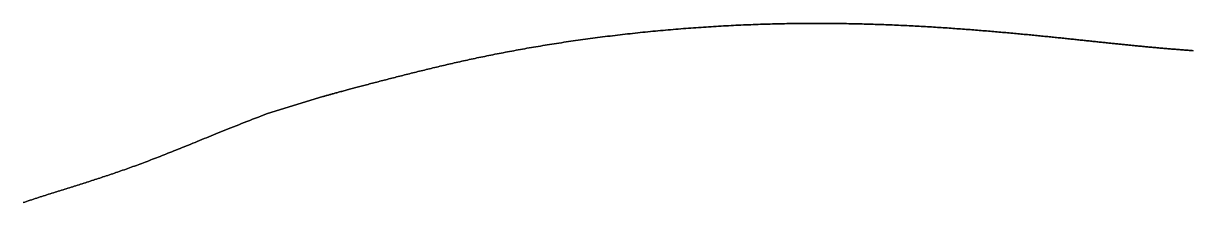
# Model space of a CAD drawing. Header units: inches. Extents: x 130170 to 284068, y 377793 to 804530.
# Drawn here: x 252580.8 to 252665.9, y 753177.3 to 753190.3 of the extents above; entities that cross this region are included whole.
import ezdxf

# ---------------------------------------------------------------- set-up
doc = ezdxf.new("R2010")
doc.units = ezdxf.units.IN
doc.header["$MEASUREMENT"] = 0
doc.layers.add('muni_il', color=7, linetype='Continuous')

msp = doc.modelspace()

# ---------------------------------------------------------------- linework, layer by layer
at = {"layer": 'muni_il'}
for points in [[(252665.944, 753188.327), (252665.873, 753188.332), (252665.802, 753188.337), (252665.73, 753188.343), (252665.659, 753188.348), (252665.588, 753188.353), (252665.517, 753188.359), (252665.446, 753188.364), (252665.374, 753188.369), (252665.303, 753188.375), (252665.232, 753188.38), (252665.161, 753188.385), (252665.09, 753188.391), (252665.018, 753188.396), (252664.947, 753188.402), (252664.876, 753188.408), (252664.804, 753188.413), (252664.733, 753188.419), (252664.662, 753188.425), (252664.59, 753188.43), (252664.519, 753188.436), (252664.447, 753188.442), (252664.376, 753188.448), (252664.304, 753188.454), (252664.233, 753188.46), (252664.161, 753188.465), (252664.089, 753188.471), (252664.018, 753188.478), (252663.946, 753188.484), (252663.874, 753188.49), (252663.802, 753188.496), (252663.729, 753188.502), (252663.657, 753188.508), (252663.585, 753188.515), (252663.512, 753188.521), (252663.44, 753188.527), (252663.367, 753188.534), (252663.294, 753188.54), (252663.221, 753188.547), (252663.149, 753188.553), (252663.075, 753188.56), (252663.002, 753188.566), (252662.929, 753188.573), (252662.855, 753188.58), (252662.781, 753188.587), (252662.707, 753188.594), (252662.633, 753188.6), (252662.559, 753188.607), (252662.484, 753188.614), (252662.41, 753188.621), (252662.335, 753188.628), (252662.26, 753188.636), (252662.184, 753188.643), (252662.109, 753188.65), (252662.033, 753188.657), (252661.957, 753188.665), (252661.881, 753188.672), (252661.804, 753188.68), (252661.728, 753188.687), (252661.651, 753188.695), (252661.574, 753188.702), (252661.496, 753188.71), (252661.418, 753188.718), (252661.34, 753188.725), (252661.262, 753188.733), (252661.183, 753188.741), (252661.104, 753188.749), (252661.025, 753188.757), (252660.946, 753188.765), (252660.866, 753188.773), (252660.785, 753188.782), (252660.705, 753188.79), (252660.624, 753188.798), (252660.543, 753188.806), (252660.461, 753188.815), (252660.379, 753188.823), (252660.296, 753188.832), (252660.214, 753188.84), (252660.13, 753188.849), (252660.047, 753188.858), (252659.963, 753188.866), (252659.879, 753188.875), (252659.794, 753188.884), (252659.709, 753188.893), (252659.623, 753188.902), (252659.537, 753188.911), (252659.45, 753188.92), (252659.364, 753188.93), (252659.276, 753188.939), (252659.188, 753188.948), (252659.1, 753188.957), (252659.011, 753188.967), (252658.922, 753188.976), (252658.832, 753188.986), (252658.742, 753188.995), (252658.651, 753189.005), (252658.56, 753189.014), (252658.468, 753189.024), (252658.376, 753189.034), (252658.284, 753189.044), (252658.19, 753189.054), (252658.097, 753189.063), (252658.002, 753189.074), (252657.907, 753189.083), (252657.812, 753189.094), (252657.716, 753189.104), (252657.62, 753189.114), (252657.523, 753189.124), (252657.425, 753189.134), (252657.327, 753189.145), (252657.229, 753189.155), (252657.13, 753189.166), (252657.03, 753189.176), (252656.93, 753189.186), (252656.829, 753189.197), (252656.728, 753189.208), (252656.626, 753189.218), (252656.523, 753189.229), (252656.42, 753189.24), (252656.316, 753189.25), (252656.212, 753189.261), (252656.107, 753189.272), (252656.001, 753189.283), (252655.895, 753189.294), (252655.789, 753189.304), (252655.681, 753189.315), (252655.573, 753189.326), (252655.465, 753189.337), (252655.356, 753189.348), (252655.246, 753189.359), (252655.136, 753189.37), (252655.025, 753189.382), (252654.914, 753189.393), (252654.802, 753189.404), (252654.689, 753189.415), (252654.576, 753189.426), (252654.462, 753189.437), (252654.348, 753189.448), (252654.233, 753189.46), (252654.117, 753189.471), (252654.001, 753189.482), (252653.884, 753189.493), (252653.766, 753189.505), (252653.649, 753189.516), (252653.53, 753189.527), (252653.411, 753189.538), (252653.291, 753189.55), (252653.17, 753189.561), (252653.049, 753189.572), (252652.928, 753189.583), (252652.806, 753189.595), (252652.683, 753189.606), (252652.56, 753189.617), (252652.436, 753189.628), (252652.311, 753189.639), (252652.186, 753189.651), (252652.06, 753189.662), (252651.934, 753189.673), (252651.807, 753189.684), (252651.68, 753189.695), (252651.552, 753189.706), (252651.423, 753189.717), (252651.294, 753189.728), (252651.165, 753189.739), (252651.035, 753189.75), (252650.904, 753189.761), (252650.773, 753189.772), (252650.641, 753189.783), (252650.509, 753189.794), (252650.376, 753189.804), (252650.242, 753189.815), (252650.108, 753189.826), (252649.974, 753189.836), (252649.839, 753189.847), (252649.703, 753189.857), (252649.567, 753189.868), (252649.43, 753189.878), (252649.293, 753189.888), (252649.156, 753189.898), (252649.017, 753189.909), (252648.879, 753189.919), (252648.74, 753189.929), (252648.6, 753189.939), (252648.46, 753189.949), (252648.319, 753189.959), (252648.178, 753189.968), (252648.037, 753189.978), (252647.894, 753189.987), (252647.752, 753189.997), (252647.609, 753190.006), (252647.465, 753190.015), (252647.321, 753190.025), (252647.177, 753190.034), (252647.032, 753190.043), (252646.887, 753190.052), (252646.741, 753190.06), (252646.594, 753190.069), (252646.448, 753190.078), (252646.3, 753190.086), (252646.153, 753190.094), (252646.005, 753190.103), (252645.856, 753190.111), (252645.707, 753190.119), (252645.558, 753190.126), (252645.408, 753190.134), (252645.258, 753190.142), (252645.107, 753190.149), (252644.956, 753190.157), (252644.804, 753190.164), (252644.652, 753190.171), (252644.5, 753190.178), (252644.347, 753190.185), (252644.194, 753190.191), (252644.04, 753190.198), (252643.886, 753190.204), (252643.731, 753190.21), (252643.577, 753190.216), (252643.421, 753190.222), (252643.265, 753190.228), (252643.109, 753190.234), (252642.953, 753190.239), (252642.796, 753190.244), (252642.638, 753190.249), (252642.481, 753190.254), (252642.322, 753190.259), (252642.164, 753190.263), (252642.005, 753190.268), (252641.845, 753190.272), (252641.686, 753190.276), (252641.525, 753190.28), (252641.365, 753190.283), (252641.204, 753190.287), (252641.042, 753190.29), (252640.881, 753190.293), (252640.719, 753190.296), (252640.556, 753190.298), (252640.393, 753190.301), (252640.23, 753190.303), (252640.066, 753190.305), (252639.902, 753190.307), (252639.737, 753190.309), (252639.572, 753190.31), (252639.407, 753190.311), (252639.241, 753190.312), (252639.075, 753190.313), (252638.908, 753190.314), (252638.741, 753190.314), (252638.574, 753190.314), (252638.406, 753190.314), (252638.238, 753190.314), (252638.07, 753190.313), (252637.901, 753190.313), (252637.731, 753190.311), (252637.562, 753190.31), (252637.392, 753190.309), (252637.221, 753190.307), (252637.051, 753190.305), (252636.879, 753190.303), (252636.708, 753190.3), (252636.536, 753190.298), (252636.363, 753190.295), (252636.191, 753190.291), (252636.017, 753190.288), (252635.844, 753190.284), (252635.67, 753190.28), (252635.496, 753190.276), (252635.321, 753190.272), (252635.146, 753190.267), (252634.971, 753190.262), (252634.795, 753190.257), (252634.619, 753190.251), (252634.443, 753190.245), (252634.266, 753190.239), (252634.089, 753190.233), (252633.912, 753190.227), (252633.734, 753190.22), (252633.556, 753190.213), (252633.377, 753190.205), (252633.199, 753190.198), (252633.02, 753190.19), (252632.84, 753190.181), (252632.66, 753190.173), (252632.48, 753190.164), (252632.3, 753190.155), (252632.12, 753190.146), (252631.939, 753190.136), (252631.758, 753190.126), (252631.576, 753190.116), (252631.395, 753190.106), (252631.213, 753190.095), (252631.031, 753190.084), (252630.848, 753190.073), (252630.666, 753190.061), (252630.483, 753190.049), (252630.3, 753190.037), (252630.116, 753190.025), (252629.933, 753190.012), (252629.75, 753189.999), (252629.566, 753189.986), (252629.382, 753189.973), (252629.198, 753189.959), (252629.014, 753189.945), (252628.829, 753189.93), (252628.645, 753189.916), (252628.46, 753189.901), (252628.276, 753189.885), (252628.091, 753189.87), (252627.906, 753189.854), (252627.722, 753189.838), (252627.537, 753189.822), (252627.352, 753189.805), (252627.167, 753189.788), (252626.982, 753189.771), (252626.797, 753189.754), (252626.613, 753189.736), (252626.428, 753189.718), (252626.243, 753189.7), (252626.059, 753189.681), (252625.874, 753189.663), (252625.69, 753189.644), (252625.506, 753189.624), (252625.322, 753189.605), (252625.138, 753189.585), (252624.954, 753189.565), (252624.77, 753189.545), (252624.587, 753189.524), (252624.404, 753189.503), (252624.221, 753189.482), (252624.038, 753189.461), (252623.856, 753189.439), (252623.674, 753189.417), (252623.492, 753189.395), (252623.311, 753189.373), (252623.13, 753189.351), (252622.949, 753189.328), (252622.769, 753189.305), (252622.589, 753189.282), (252622.409, 753189.258), (252622.23, 753189.235), (252622.051, 753189.211), (252621.873, 753189.187), (252621.695, 753189.162), (252621.518, 753189.138), (252621.341, 753189.113), (252621.165, 753189.089), (252620.989, 753189.063), (252620.814, 753189.038), (252620.639, 753189.013), (252620.465, 753188.987), (252620.292, 753188.961), (252620.119, 753188.935), (252619.947, 753188.909), (252619.775, 753188.883), (252619.604, 753188.856), (252619.434, 753188.83), (252619.264, 753188.803), (252619.095, 753188.776), (252618.927, 753188.749), (252618.759, 753188.721), (252618.593, 753188.694), (252618.426, 753188.667), (252618.261, 753188.639), (252618.096, 753188.611), (252617.932, 753188.583), (252617.769, 753188.555), (252617.607, 753188.527), (252617.445, 753188.499), (252617.284, 753188.47), (252617.124, 753188.442), (252616.965, 753188.413), (252616.806, 753188.384), (252616.649, 753188.355), (252616.492, 753188.326), (252616.336, 753188.297), (252616.18, 753188.268), (252616.026, 753188.239), (252615.872, 753188.21), (252615.72, 753188.181), (252615.567, 753188.151), (252615.416, 753188.122), (252615.266, 753188.092), (252615.116, 753188.062), (252614.968, 753188.033), (252614.82, 753188.003), (252614.672, 753187.973), (252614.526, 753187.943), (252614.38, 753187.914), (252614.236, 753187.884), (252614.092, 753187.854), (252613.948, 753187.824), (252613.806, 753187.794), (252613.664, 753187.764), (252613.523, 753187.734), (252613.383, 753187.704), (252613.244, 753187.673), (252613.105, 753187.643), (252612.967, 753187.613), (252612.83, 753187.583), (252612.694, 753187.553), (252612.558, 753187.523), (252612.423, 753187.492), (252612.289, 753187.462), (252612.155, 753187.432), (252612.022, 753187.402), (252611.89, 753187.372), (252611.758, 753187.341), (252611.627, 753187.311), (252611.497, 753187.281), (252611.367, 753187.251), (252611.238, 753187.22), (252611.109, 753187.19), (252610.981, 753187.16), (252610.854, 753187.13), (252610.727, 753187.1), (252610.601, 753187.069), (252610.475, 753187.039), (252610.35, 753187.009), (252610.225, 753186.979), (252610.101, 753186.949), (252609.978, 753186.919), (252609.855, 753186.889), (252609.732, 753186.859), (252609.61, 753186.829), (252609.489, 753186.799), (252609.368, 753186.769), (252609.247, 753186.739), (252609.127, 753186.71), (252609.008, 753186.68), (252608.889, 753186.65), (252608.77, 753186.62), (252608.652, 753186.591), (252608.535, 753186.561), (252608.418, 753186.531), (252608.301, 753186.502), (252608.185, 753186.473), (252608.069, 753186.443), (252607.954, 753186.414), (252607.84, 753186.385), (252607.726, 753186.355), (252607.612, 753186.326), (252607.499, 753186.297), (252607.386, 753186.268), (252607.274, 753186.24), (252607.163, 753186.211), (252607.052, 753186.182), (252606.942, 753186.154), (252606.832, 753186.125), (252606.723, 753186.097), (252606.615, 753186.069), (252606.507, 753186.041), (252606.4, 753186.012), (252606.294, 753185.985), (252606.189, 753185.957), (252606.084, 753185.93), (252605.98, 753185.902), (252605.877, 753185.875), (252605.774, 753185.848), (252605.673, 753185.821), (252605.573, 753185.795), (252605.473, 753185.769), (252605.374, 753185.742), (252605.277, 753185.716), (252605.18, 753185.691), (252605.085, 753185.665), (252604.99, 753185.64), (252604.897, 753185.615), (252604.805, 753185.591), (252604.715, 753185.567), (252604.625, 753185.543), (252604.537, 753185.519), (252604.45, 753185.496), (252604.365, 753185.473), (252604.281, 753185.45), (252604.198, 753185.428), (252604.117, 753185.406), (252604.038, 753185.384), (252603.96, 753185.363), (252603.884, 753185.343), (252603.809, 753185.322), (252603.736, 753185.303), (252603.665, 753185.283), (252603.595, 753185.264), (252603.527, 753185.246), (252603.461, 753185.228), (252603.397, 753185.21), (252603.334, 753185.193), (252603.273, 753185.176), (252603.213, 753185.159), (252603.155, 753185.143), (252603.098, 753185.128), (252603.043, 753185.113), (252602.989, 753185.098), (252602.936, 753185.083), (252602.884, 753185.069), (252602.832, 753185.054), (252602.781, 753185.04), (252602.73, 753185.026), (252602.679, 753185.012), (252602.627, 753184.998), (252602.575, 753184.983), (252598.559, 753183.744), (252598.112, 753183.575), (252597.895, 753183.492), (252597.681, 753183.41), (252597.471, 753183.329), (252597.263, 753183.249), (252597.059, 753183.17), (252596.858, 753183.091), (252596.659, 753183.013), (252596.463, 753182.936), (252596.269, 753182.859), (252596.078, 753182.784), (252595.889, 753182.708), (252595.702, 753182.634), (252595.518, 753182.559), (252595.335, 753182.486), (252595.154, 753182.413), (252594.976, 753182.341), (252594.799, 753182.269), (252594.624, 753182.198), (252594.451, 753182.128), (252594.279, 753182.058), (252594.109, 753181.989), (252593.941, 753181.92), (252593.774, 753181.852), (252593.609, 753181.785), (252593.446, 753181.718), (252593.284, 753181.652), (252593.124, 753181.587), (252592.965, 753181.522), (252592.807, 753181.458), (252592.651, 753181.395), (252592.497, 753181.332), (252592.343, 753181.27), (252592.191, 753181.209), (252592.041, 753181.148), (252591.891, 753181.088), (252591.743, 753181.029), (252591.596, 753180.97), (252591.451, 753180.912), (252591.306, 753180.855), (252591.163, 753180.798), (252591.021, 753180.742), (252590.88, 753180.686), (252590.74, 753180.632), (252590.601, 753180.578), (252590.463, 753180.524), (252590.326, 753180.471), (252590.191, 753180.419), (252590.056, 753180.367), (252589.922, 753180.316), (252589.789, 753180.266), (252589.657, 753180.216), (252589.526, 753180.167), (252589.395, 753180.118), (252589.266, 753180.07), (252589.137, 753180.022), (252589.009, 753179.975), (252588.882, 753179.929), (252588.755, 753179.883), (252588.63, 753179.837), (252588.505, 753179.792), (252588.38, 753179.748), (252588.256, 753179.704), (252588.133, 753179.66), (252588.01, 753179.617), (252587.888, 753179.574), (252587.767, 753179.532), (252587.646, 753179.49), (252587.525, 753179.449), (252587.405, 753179.407), (252587.286, 753179.367), (252587.167, 753179.326), (252587.048, 753179.286), (252586.929, 753179.246), (252586.811, 753179.207), (252586.694, 753179.168), (252586.576, 753179.129), (252586.459, 753179.09), (252586.342, 753179.052), (252586.225, 753179.014), (252586.109, 753178.976), (252585.993, 753178.938), (252585.877, 753178.9), (252585.761, 753178.863), (252585.645, 753178.826), (252585.529, 753178.788), (252585.414, 753178.752), (252585.298, 753178.715), (252585.183, 753178.678), (252585.067, 753178.641), (252584.952, 753178.605), (252584.836, 753178.568), (252584.72, 753178.532), (252584.605, 753178.495), (252584.489, 753178.459), (252584.373, 753178.423), (252584.258, 753178.386), (252584.142, 753178.35), (252584.025, 753178.313), (252583.909, 753178.277), (252583.793, 753178.24), (252583.676, 753178.203), (252583.559, 753178.167), (252583.441, 753178.13), (252583.324, 753178.093), (252583.206, 753178.055), (252583.088, 753178.018), (252582.969, 753177.981), (252582.851, 753177.943), (252582.731, 753177.905), (252582.612, 753177.867), (252582.492, 753177.829), (252582.372, 753177.79), (252582.251, 753177.752), (252582.13, 753177.713), (252582.008, 753177.673), (252581.886, 753177.634), (252581.763, 753177.594), (252581.64, 753177.554), (252581.516, 753177.513), (252581.392, 753177.473), (252581.267, 753177.431), (252581.142, 753177.39), (252581.016, 753177.348), (252580.89, 753177.306), (252580.763, 753177.263)], [(252580.763, 753177.263), (252580.89, 753177.306), (252581.016, 753177.348), (252581.142, 753177.39), (252581.267, 753177.431), (252581.392, 753177.473), (252581.516, 753177.513), (252581.64, 753177.554), (252581.763, 753177.594), (252581.886, 753177.634), (252582.008, 753177.673), (252582.13, 753177.713), (252582.251, 753177.752), (252582.372, 753177.79), (252582.492, 753177.829), (252582.612, 753177.867), (252582.731, 753177.905), (252582.851, 753177.943), (252582.969, 753177.981), (252583.088, 753178.018), (252583.206, 753178.055), (252583.324, 753178.093), (252583.441, 753178.13), (252583.559, 753178.167), (252583.676, 753178.203), (252583.793, 753178.24), (252583.909, 753178.277), (252584.025, 753178.313), (252584.142, 753178.35), (252584.258, 753178.386), (252584.373, 753178.423), (252584.489, 753178.459), (252584.605, 753178.495), (252584.72, 753178.532), (252584.836, 753178.568), (252584.952, 753178.605), (252585.067, 753178.641), (252585.183, 753178.678), (252585.298, 753178.715), (252585.414, 753178.752), (252585.529, 753178.788), (252585.645, 753178.826), (252585.761, 753178.863), (252585.877, 753178.9), (252585.993, 753178.938), (252586.109, 753178.976), (252586.225, 753179.014), (252586.342, 753179.052), (252586.459, 753179.09), (252586.576, 753179.129), (252586.694, 753179.168), (252586.811, 753179.207), (252586.929, 753179.246), (252587.048, 753179.286), (252587.167, 753179.326), (252587.286, 753179.367), (252587.405, 753179.407), (252587.525, 753179.449), (252587.646, 753179.49), (252587.767, 753179.532), (252587.888, 753179.574), (252588.01, 753179.617), (252588.133, 753179.66), (252588.256, 753179.704), (252588.38, 753179.748), (252588.505, 753179.792), (252588.63, 753179.837), (252588.755, 753179.883), (252588.882, 753179.929), (252589.009, 753179.975), (252589.137, 753180.022), (252589.266, 753180.07), (252589.395, 753180.118), (252589.526, 753180.167), (252589.657, 753180.216), (252589.789, 753180.266), (252589.922, 753180.316), (252590.056, 753180.367), (252590.191, 753180.419), (252590.326, 753180.471), (252590.463, 753180.524), (252590.601, 753180.578), (252590.74, 753180.632), (252590.88, 753180.686), (252591.021, 753180.742), (252591.163, 753180.798), (252591.306, 753180.855), (252591.451, 753180.912), (252591.596, 753180.97), (252591.743, 753181.029), (252591.891, 753181.088), (252592.041, 753181.148), (252592.191, 753181.209), (252592.343, 753181.27), (252592.497, 753181.332), (252592.651, 753181.395), (252592.807, 753181.458), (252592.965, 753181.522), (252593.124, 753181.587), (252593.284, 753181.652), (252593.446, 753181.718), (252593.609, 753181.785), (252593.774, 753181.852), (252593.941, 753181.92), (252594.109, 753181.989), (252594.279, 753182.058), (252594.451, 753182.128), (252594.624, 753182.198), (252594.799, 753182.269), (252594.976, 753182.341), (252595.154, 753182.413), (252595.335, 753182.486), (252595.518, 753182.559), (252595.702, 753182.634), (252595.889, 753182.708), (252596.078, 753182.784), (252596.269, 753182.859), (252596.463, 753182.936), (252596.659, 753183.013), (252596.858, 753183.091), (252597.059, 753183.17), (252597.263, 753183.249), (252597.471, 753183.329), (252597.681, 753183.41), (252597.895, 753183.492), (252598.112, 753183.575), (252598.559, 753183.744), (252602.575, 753184.983), (252602.627, 753184.998), (252602.679, 753185.012), (252602.73, 753185.026), (252602.781, 753185.04), (252602.832, 753185.054), (252602.884, 753185.069), (252602.936, 753185.083), (252602.989, 753185.098), (252603.043, 753185.113), (252603.098, 753185.128), (252603.155, 753185.143), (252603.213, 753185.159), (252603.273, 753185.176), (252603.334, 753185.193), (252603.397, 753185.21), (252603.461, 753185.228), (252603.527, 753185.246), (252603.595, 753185.264), (252603.665, 753185.283), (252603.736, 753185.303), (252603.809, 753185.322), (252603.884, 753185.343), (252603.96, 753185.363), (252604.038, 753185.384), (252604.117, 753185.406), (252604.198, 753185.428), (252604.281, 753185.45), (252604.365, 753185.473), (252604.45, 753185.496), (252604.537, 753185.519), (252604.625, 753185.543), (252604.715, 753185.567), (252604.805, 753185.591), (252604.897, 753185.615), (252604.99, 753185.64), (252605.085, 753185.665), (252605.18, 753185.691), (252605.277, 753185.716), (252605.374, 753185.742), (252605.473, 753185.769), (252605.573, 753185.795), (252605.673, 753185.821), (252605.774, 753185.848), (252605.877, 753185.875), (252605.98, 753185.902), (252606.084, 753185.93), (252606.189, 753185.957), (252606.294, 753185.985), (252606.4, 753186.012), (252606.507, 753186.041), (252606.615, 753186.069), (252606.723, 753186.097), (252606.832, 753186.125), (252606.942, 753186.154), (252607.052, 753186.182), (252607.163, 753186.211), (252607.274, 753186.24), (252607.386, 753186.268), (252607.499, 753186.297), (252607.612, 753186.326), (252607.726, 753186.355), (252607.84, 753186.385), (252607.954, 753186.414), (252608.069, 753186.443), (252608.185, 753186.473), (252608.301, 753186.502), (252608.418, 753186.531), (252608.535, 753186.561), (252608.652, 753186.591), (252608.77, 753186.62), (252608.889, 753186.65), (252609.008, 753186.68), (252609.127, 753186.71), (252609.247, 753186.739), (252609.368, 753186.769), (252609.489, 753186.799), (252609.61, 753186.829), (252609.732, 753186.859), (252609.855, 753186.889), (252609.978, 753186.919), (252610.101, 753186.949), (252610.225, 753186.979), (252610.35, 753187.009), (252610.475, 753187.039), (252610.601, 753187.069), (252610.727, 753187.1), (252610.854, 753187.13), (252610.981, 753187.16), (252611.109, 753187.19), (252611.238, 753187.22), (252611.367, 753187.251), (252611.497, 753187.281), (252611.627, 753187.311), (252611.758, 753187.341), (252611.89, 753187.372), (252612.022, 753187.402), (252612.155, 753187.432), (252612.289, 753187.462), (252612.423, 753187.492), (252612.558, 753187.523), (252612.694, 753187.553), (252612.83, 753187.583), (252612.967, 753187.613), (252613.105, 753187.643), (252613.244, 753187.673), (252613.383, 753187.704), (252613.523, 753187.734), (252613.664, 753187.764), (252613.806, 753187.794), (252613.948, 753187.824), (252614.092, 753187.854), (252614.236, 753187.884), (252614.38, 753187.914), (252614.526, 753187.943), (252614.672, 753187.973), (252614.82, 753188.003), (252614.968, 753188.033), (252615.116, 753188.062), (252615.266, 753188.092), (252615.416, 753188.122), (252615.567, 753188.151), (252615.72, 753188.181), (252615.872, 753188.21), (252616.026, 753188.239), (252616.18, 753188.268), (252616.336, 753188.297), (252616.492, 753188.326), (252616.649, 753188.355), (252616.806, 753188.384), (252616.965, 753188.413), (252617.124, 753188.442), (252617.284, 753188.47), (252617.445, 753188.499), (252617.607, 753188.527), (252617.769, 753188.555), (252617.932, 753188.583), (252618.096, 753188.611), (252618.261, 753188.639), (252618.426, 753188.667), (252618.593, 753188.694), (252618.759, 753188.721), (252618.927, 753188.749), (252619.095, 753188.776), (252619.264, 753188.803), (252619.434, 753188.83), (252619.604, 753188.856), (252619.775, 753188.883), (252619.947, 753188.909), (252620.119, 753188.935), (252620.292, 753188.961), (252620.465, 753188.987), (252620.639, 753189.013), (252620.814, 753189.038), (252620.989, 753189.063), (252621.165, 753189.089), (252621.341, 753189.113), (252621.518, 753189.138), (252621.695, 753189.162), (252621.873, 753189.187), (252622.051, 753189.211), (252622.23, 753189.235), (252622.409, 753189.258), (252622.589, 753189.282), (252622.769, 753189.305), (252622.949, 753189.328), (252623.13, 753189.351), (252623.311, 753189.373), (252623.492, 753189.395), (252623.674, 753189.417), (252623.856, 753189.439), (252624.038, 753189.461), (252624.221, 753189.482), (252624.404, 753189.503), (252624.587, 753189.524), (252624.77, 753189.545), (252624.954, 753189.565), (252625.138, 753189.585), (252625.322, 753189.605), (252625.506, 753189.624), (252625.69, 753189.644), (252625.874, 753189.663), (252626.059, 753189.681), (252626.243, 753189.7), (252626.428, 753189.718), (252626.613, 753189.736), (252626.797, 753189.754), (252626.982, 753189.771), (252627.167, 753189.788), (252627.352, 753189.805), (252627.537, 753189.822), (252627.722, 753189.838), (252627.906, 753189.854), (252628.091, 753189.87), (252628.276, 753189.885), (252628.46, 753189.901), (252628.645, 753189.916), (252628.829, 753189.93), (252629.014, 753189.945), (252629.198, 753189.959), (252629.382, 753189.973), (252629.566, 753189.986), (252629.75, 753189.999), (252629.933, 753190.012), (252630.116, 753190.025), (252630.3, 753190.037), (252630.483, 753190.049), (252630.666, 753190.061), (252630.848, 753190.073), (252631.031, 753190.084), (252631.213, 753190.095), (252631.395, 753190.106), (252631.576, 753190.116), (252631.758, 753190.126), (252631.939, 753190.136), (252632.12, 753190.146), (252632.3, 753190.155), (252632.48, 753190.164), (252632.66, 753190.173), (252632.84, 753190.181), (252633.02, 753190.19), (252633.199, 753190.198), (252633.377, 753190.205), (252633.556, 753190.213), (252633.734, 753190.22), (252633.912, 753190.227), (252634.089, 753190.233), (252634.266, 753190.239), (252634.443, 753190.245), (252634.619, 753190.251), (252634.795, 753190.257), (252634.971, 753190.262), (252635.146, 753190.267), (252635.321, 753190.272), (252635.496, 753190.276), (252635.67, 753190.28), (252635.844, 753190.284), (252636.017, 753190.288), (252636.191, 753190.291), (252636.363, 753190.295), (252636.536, 753190.298), (252636.708, 753190.3), (252636.879, 753190.303), (252637.051, 753190.305), (252637.221, 753190.307), (252637.392, 753190.309), (252637.562, 753190.31), (252637.731, 753190.311), (252637.901, 753190.313), (252638.07, 753190.313), (252638.238, 753190.314), (252638.406, 753190.314), (252638.574, 753190.314), (252638.741, 753190.314), (252638.908, 753190.314), (252639.075, 753190.313), (252639.241, 753190.312), (252639.407, 753190.311), (252639.572, 753190.31), (252639.737, 753190.309), (252639.902, 753190.307), (252640.066, 753190.305), (252640.23, 753190.303), (252640.393, 753190.301), (252640.556, 753190.298), (252640.719, 753190.296), (252640.881, 753190.293), (252641.042, 753190.29), (252641.204, 753190.287), (252641.365, 753190.283), (252641.525, 753190.28), (252641.686, 753190.276), (252641.845, 753190.272), (252642.005, 753190.268), (252642.164, 753190.263), (252642.322, 753190.259), (252642.481, 753190.254), (252642.638, 753190.249), (252642.796, 753190.244), (252642.953, 753190.239), (252643.109, 753190.234), (252643.265, 753190.228), (252643.421, 753190.222), (252643.577, 753190.216), (252643.731, 753190.21), (252643.886, 753190.204), (252644.04, 753190.198), (252644.194, 753190.191), (252644.347, 753190.185), (252644.5, 753190.178), (252644.652, 753190.171), (252644.804, 753190.164), (252644.956, 753190.157), (252645.107, 753190.149), (252645.258, 753190.142), (252645.408, 753190.134), (252645.558, 753190.126), (252645.707, 753190.119), (252645.856, 753190.111), (252646.005, 753190.103), (252646.153, 753190.094), (252646.3, 753190.086), (252646.448, 753190.078), (252646.594, 753190.069), (252646.741, 753190.06), (252646.887, 753190.052), (252647.032, 753190.043), (252647.177, 753190.034), (252647.321, 753190.025), (252647.465, 753190.015), (252647.609, 753190.006), (252647.752, 753189.997), (252647.894, 753189.987), (252648.037, 753189.978), (252648.178, 753189.968), (252648.319, 753189.959), (252648.46, 753189.949), (252648.6, 753189.939), (252648.74, 753189.929), (252648.879, 753189.919), (252649.017, 753189.909), (252649.156, 753189.898), (252649.293, 753189.888), (252649.43, 753189.878), (252649.567, 753189.868), (252649.703, 753189.857), (252649.839, 753189.847), (252649.974, 753189.836), (252650.108, 753189.826), (252650.242, 753189.815), (252650.376, 753189.804), (252650.509, 753189.794), (252650.641, 753189.783), (252650.773, 753189.772), (252650.904, 753189.761), (252651.035, 753189.75), (252651.165, 753189.739), (252651.294, 753189.728), (252651.423, 753189.717), (252651.552, 753189.706), (252651.68, 753189.695), (252651.807, 753189.684), (252651.934, 753189.673), (252652.06, 753189.662), (252652.186, 753189.651), (252652.311, 753189.639), (252652.436, 753189.628), (252652.56, 753189.617), (252652.683, 753189.606), (252652.806, 753189.595), (252652.928, 753189.583), (252653.049, 753189.572), (252653.17, 753189.561), (252653.291, 753189.55), (252653.411, 753189.538), (252653.53, 753189.527), (252653.649, 753189.516), (252653.766, 753189.505), (252653.884, 753189.493), (252654.001, 753189.482), (252654.117, 753189.471), (252654.233, 753189.46), (252654.348, 753189.448), (252654.462, 753189.437), (252654.576, 753189.426), (252654.689, 753189.415), (252654.802, 753189.404), (252654.914, 753189.393), (252655.025, 753189.382), (252655.136, 753189.37), (252655.246, 753189.359), (252655.356, 753189.348), (252655.465, 753189.337), (252655.573, 753189.326), (252655.681, 753189.315), (252655.789, 753189.304), (252655.895, 753189.294), (252656.001, 753189.283), (252656.107, 753189.272), (252656.212, 753189.261), (252656.316, 753189.25), (252656.42, 753189.24), (252656.523, 753189.229), (252656.626, 753189.218), (252656.728, 753189.208), (252656.829, 753189.197), (252656.93, 753189.186), (252657.03, 753189.176), (252657.13, 753189.166), (252657.229, 753189.155), (252657.327, 753189.145), (252657.425, 753189.134), (252657.523, 753189.124), (252657.62, 753189.114), (252657.716, 753189.104), (252657.812, 753189.094), (252657.907, 753189.083), (252658.002, 753189.074), (252658.097, 753189.063), (252658.19, 753189.054), (252658.284, 753189.044), (252658.376, 753189.034), (252658.468, 753189.024), (252658.56, 753189.014), (252658.651, 753189.005), (252658.742, 753188.995), (252658.832, 753188.986), (252658.922, 753188.976), (252659.011, 753188.967), (252659.1, 753188.957), (252659.188, 753188.948), (252659.276, 753188.939), (252659.364, 753188.93), (252659.45, 753188.92), (252659.537, 753188.911), (252659.623, 753188.902), (252659.709, 753188.893), (252659.794, 753188.884), (252659.879, 753188.875), (252659.963, 753188.866), (252660.047, 753188.858), (252660.13, 753188.849), (252660.214, 753188.84), (252660.296, 753188.832), (252660.379, 753188.823), (252660.461, 753188.815), (252660.543, 753188.806), (252660.624, 753188.798), (252660.705, 753188.79), (252660.785, 753188.782), (252660.866, 753188.773), (252660.946, 753188.765), (252661.025, 753188.757), (252661.104, 753188.749), (252661.183, 753188.741), (252661.262, 753188.733), (252661.34, 753188.725), (252661.418, 753188.718), (252661.496, 753188.71), (252661.574, 753188.702), (252661.651, 753188.695), (252661.728, 753188.687), (252661.804, 753188.68), (252661.881, 753188.672), (252661.957, 753188.665), (252662.033, 753188.657), (252662.109, 753188.65), (252662.184, 753188.643), (252662.26, 753188.636), (252662.335, 753188.628), (252662.41, 753188.621), (252662.484, 753188.614), (252662.559, 753188.607), (252662.633, 753188.6), (252662.707, 753188.594), (252662.781, 753188.587), (252662.855, 753188.58), (252662.929, 753188.573), (252663.002, 753188.566), (252663.075, 753188.56), (252663.149, 753188.553), (252663.221, 753188.547), (252663.294, 753188.54), (252663.367, 753188.534), (252663.44, 753188.527), (252663.512, 753188.521), (252663.585, 753188.515), (252663.657, 753188.508), (252663.729, 753188.502), (252663.802, 753188.496), (252663.874, 753188.49), (252663.946, 753188.484), (252664.018, 753188.478), (252664.089, 753188.471), (252664.161, 753188.465), (252664.233, 753188.46), (252664.304, 753188.454), (252664.376, 753188.448), (252664.447, 753188.442), (252664.519, 753188.436), (252664.59, 753188.43), (252664.662, 753188.425), (252664.733, 753188.419), (252664.804, 753188.413), (252664.876, 753188.408), (252664.947, 753188.402), (252665.018, 753188.396), (252665.09, 753188.391), (252665.161, 753188.385), (252665.232, 753188.38), (252665.303, 753188.375), (252665.374, 753188.369), (252665.446, 753188.364), (252665.517, 753188.359), (252665.588, 753188.353), (252665.659, 753188.348), (252665.73, 753188.343), (252665.802, 753188.337), (252665.873, 753188.332), (252665.944, 753188.327)]]:
    msp.add_lwpolyline(points, dxfattribs=at)

doc.saveas('drawing.dxf')
